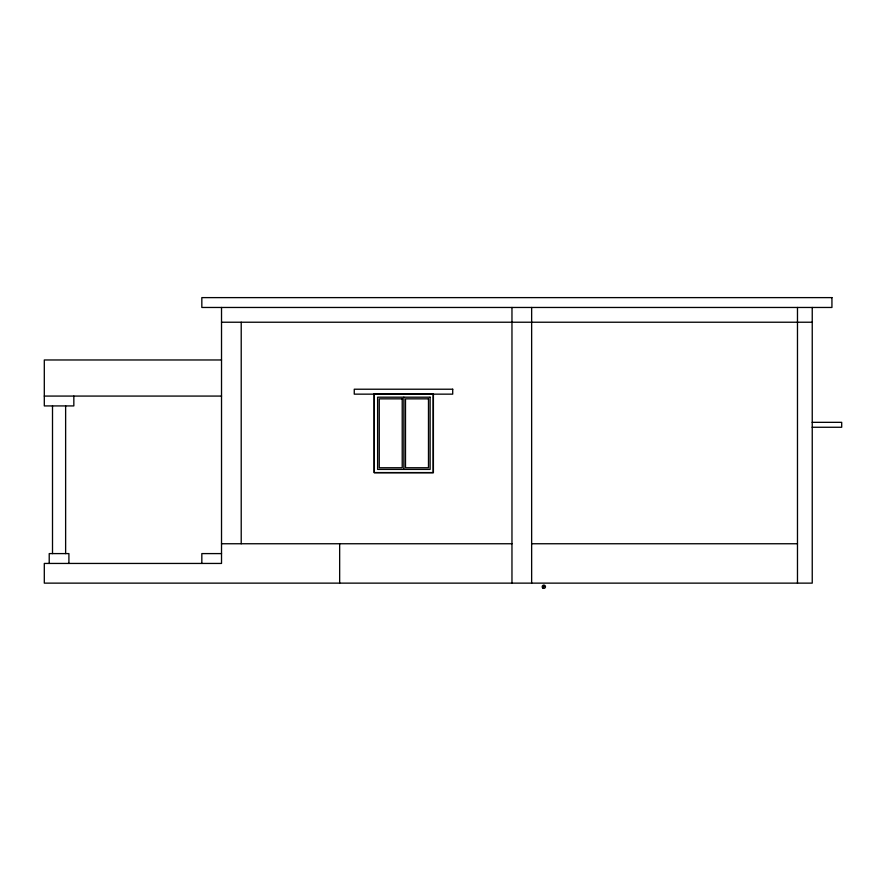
<?xml version="1.0" encoding="UTF-8"?>
<svg xmlns="http://www.w3.org/2000/svg" width="886" height="886" viewBox="0 0 886 886"><rect width="100%" height="100%" fill="white"/><g stroke="black" fill="none" stroke-linecap="round" stroke-linejoin="round"><path stroke-width="1.33" d="M221.522 322.227L812.24 322.227M221.522 359.971L44.3 359.971L44.3 405.921L73.837 405.921L73.837 396.075M44.3 396.075L221.522 396.075M812.163 422.334L841.7 422.334L841.7 427.262L812.163 427.262M221.522 543.749L511.964 543.749M531.644 543.749L797.478 543.749M221.522 553.595L201.831 553.595L201.831 563.441M812.24 307.464L812.24 583.132L44.3 583.132L44.3 563.441L221.522 563.441L221.522 307.464M797.478 307.464L797.478 583.132M531.644 307.464L531.644 583.132M511.964 307.464L511.964 583.132M433.199 393.816L433.199 472.581L374.125 472.581L374.125 393.816M403.861 397.194L403.861 469.403M339.659 543.749L339.659 583.132M241.214 322.227L241.214 543.749M68.909 563.441L68.909 553.595L49.217 553.595L49.217 563.441M65.63 405.921L65.63 553.595M52.507 405.921L52.507 553.595M831.932 297.618L201.831 297.618L201.831 307.464L831.932 307.464L831.932 297.618M452.713 389.22L354.256 389.22L354.256 394.148L452.713 394.148L452.713 389.22M433.398 393.916L374.324 393.916L374.324 472.681L433.398 472.681L433.398 393.916M430.12 397.194L377.613 397.194L377.613 469.403L430.12 469.403L430.12 397.194M402.222 398.844L379.252 398.844L379.252 467.753L402.222 467.753L402.222 398.844M428.481 398.844L405.5 398.844L405.5 467.753L428.481 467.753L428.481 398.844M543.982 585.58L543.572 587.219L543.982 585.58M542.675 587.905A1.639 1.639 0 0 0 545.422 587.163A1.639 1.639 0 0 0 543.406 585.159A1.639 1.639 0 0 0 542.675 587.905"/></g></svg>
